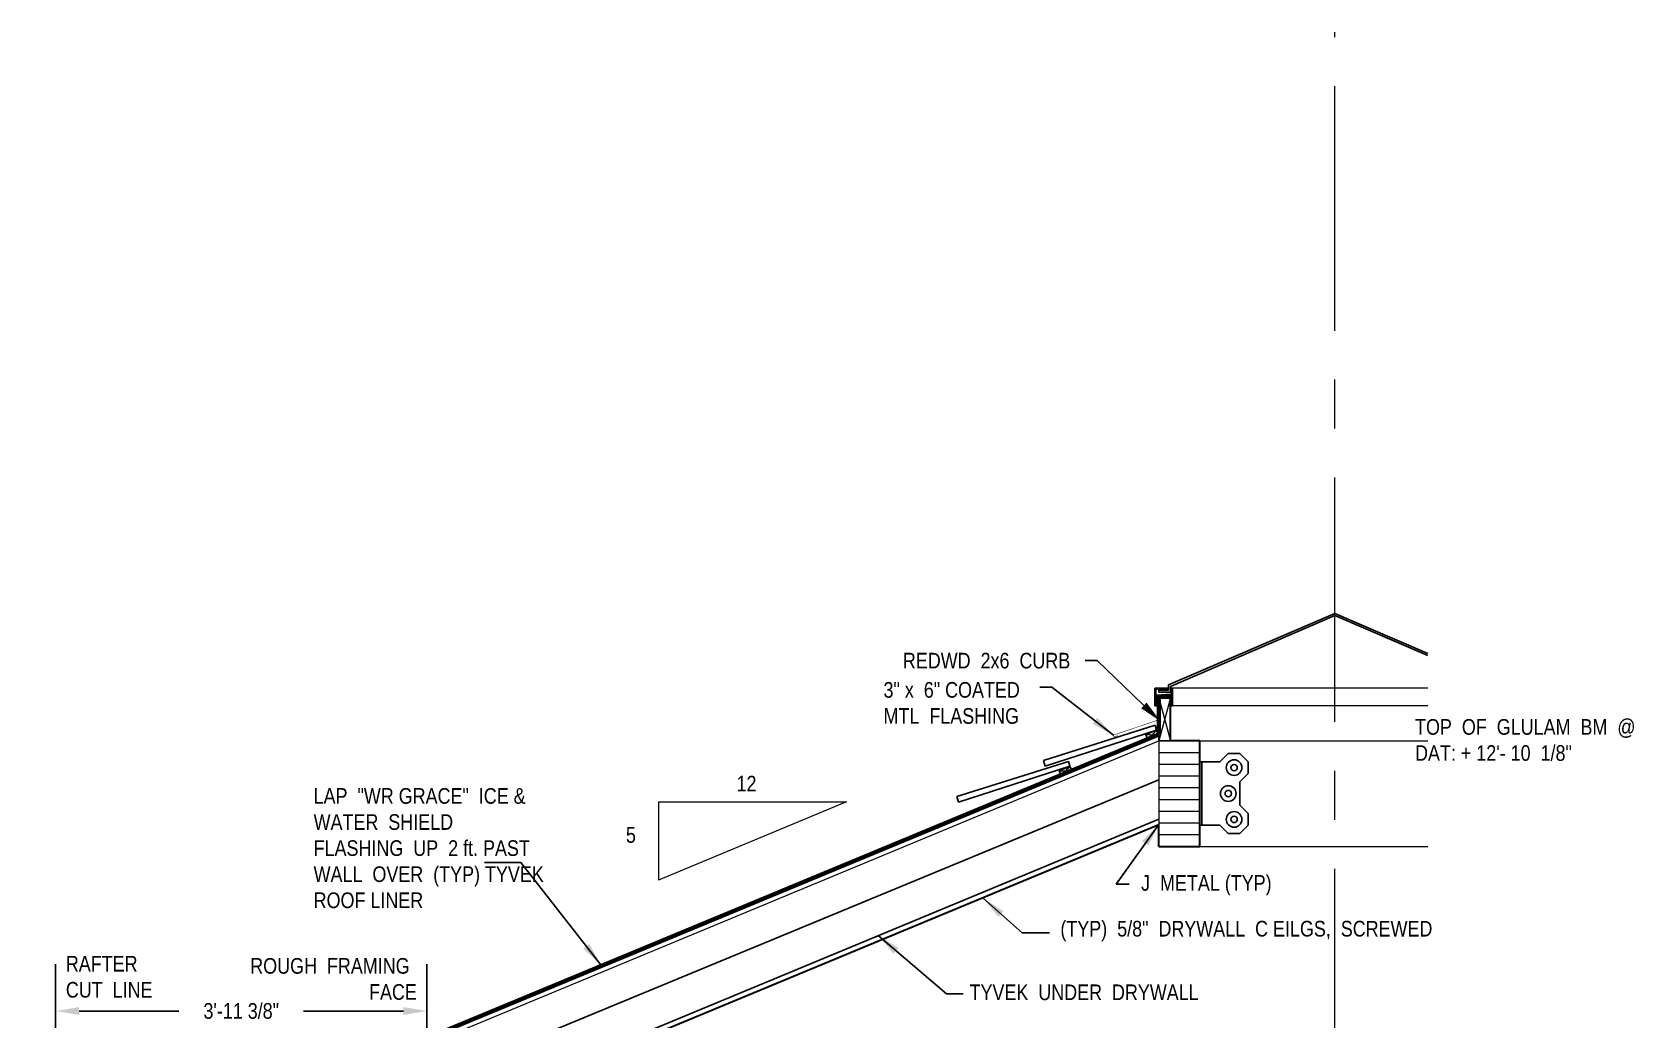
# Model space of a CAD drawing. Extents: x 1662 to 3024, y -14186 to -10515.
# Drawn here: x 2750 to 2954.7, y -13899.1 to -13772.8 of the extents above; entities that cross this region are included whole.
import ezdxf

# ---------------------------------------------------------------- set-up
doc = ezdxf.new("R2010")
doc.units = 0
doc.header["$LTSCALE"] = 50
doc.header["$MEASUREMENT"] = 0
doc.linetypes.add('CENTER', pattern=[2, 1.25, -0.25, 0.25, -0.25])
doc.layers.get('0').update_dxf_attribs({"linetype": 'CONTINUOUS'})
for name, color, linetype in [('ALTERNATE_TRUSS', 6, 'CONTINUOUS'), ('CONCRETE', 7, 'CONTINUOUS'), ('INSULATION', 30, 'CONTINUOUS'), ('METAL_ROOFING', 7, 'CONTINUOUS'), ('ROOF_FRAMING', 7, 'CONTINUOUS'), ('SKYLITE', 4, 'CONTINUOUS'), ('TEXT', 250, 'CONTINUOUS'), ('WALL_FRAMING', 2, 'CONTINUOUS')]:
    doc.layers.add(name, color=color, linetype=linetype)
doc.layers.get('0').off()
doc.styles.add('ARCHENT', font='technical.ttf', dxfattribs={"height": 2})
doc.linetypes.add('BATTING', pattern='A,0.0001,-0.1,[134,ltypeshp.shx,S=0.1,R=0,X=-0.1,Y=0],-0.2,[134,ltypeshp.shx,S=0.1,R=180,X=0.1,Y=0],-0.1', length=0.4001)
doc.dimstyles.new('ARCHENTLTD', dxfattribs={"dimtxt": 2, "dimasz": 3, "dimexe": 6, "dimexo": 3, "dimgap": 2, "dimtad": 0, "dimdec": 3, "dimzin": 1, "dimdsep": 46, "dimlunit": 4, "dimtxsty": 'ARCHENT', "dimcen": 2, "dimadec": 0, "dimazin": 0, "dimtfac": 1, "dimtdec": 3, "dimtofl": 0, "dimtmove": 0, "dimatfit": 3, "dimfxl": 1, "dimfrac": 2, "dimtolj": 1, "dimtzin": 0, "dimarcsym": 0})

# ---------------------------------------------------------------- blocks, each defined once
blk = doc.blocks.new('187ORNBKTLARGE')
for p, q in [((14.47, 9.81), (15.53, 10.88)), ((15.53, 10.88), (17.03, 10.88)), ((17.03, 10.88), (18.09, 9.81)), ((11.91, 9.81), (11.91, 1.69)), ((14.47, 9.81), (11.91, 9.81)), ((12.16, 9.81), (12.16, 1.69)), ((18.09, 8.31), (17.03, 7.25)), ((18.09, 9.81), (18.09, 8.31)), ((17.03, 4.25), (17.03, 7.25)), ((18.09, 3.19), (17.03, 4.25)), ((18.09, 1.69), (18.09, 3.19)), ((14.47, 1.69), (11.91, 1.69)), ((14.47, 1.69), (15.53, 0.63)), ((15.53, 0.63), (17.03, 0.63)), ((17.03, 0.63), (18.09, 1.69))]:
    blk.add_line(p, q)
for centre, radius in [((16.28, 9.06), 1), ((16.28, 9.06), 0.406), ((15.53, 5.75), 1), ((15.53, 5.75), 0.406), ((16.28, 2.44), 1), ((16.28, 2.44), 0.406)]:
    blk.add_circle(centre, radius)
blk = doc.blocks.new('*D179')
at = {"layer": 'CONCRETE', "color": 0, "lineweight": -2, "ltscale": 0.25}
for p, q in [((2753.01, -13921.45), (2753.01, -13891.97)), ((2800.44, -13921.45), (2800.44, -13891.97)), ((2756.01, -13897.97), (2768.77, -13897.97)), ((2797.44, -13897.97), (2784.68, -13897.97))]:
    blk.add_line(p, q, dxfattribs=at)
at = {"layer": 'CONCRETE', "color": 0, "lineweight": 9, "ltscale": 0.25}
for points in [[(2756.01, -13897.47), (2756.01, -13898.47), (2753.01, -13897.97)], [(2797.44, -13897.47), (2797.44, -13898.47), (2800.44, -13897.97)]]:
    blk.add_solid(points, dxfattribs=at)
at = {"layer": 'CONCRETE', "color": 0, "lineweight": 9, "ltscale": 0.25, "insert": (2776.72, -13897.97), "char_height": 2, "attachment_point": 5, "style": 'ARCHENT'}
blk.add_mtext('\\A1;3\'-11 3/8"', dxfattribs=at)

msp = doc.modelspace()

# ---------------------------------------------------------------- linework, layer by layer
at = {"layer": 'ALTERNATE_TRUSS', "color": 7, "linetype": 'Continuous', "ltscale": 0.25}
msp.add_line((2893.9567, -13863.4282), (2895.4567, -13863.4282), dxfattribs=at)
at = {"layer": 'CONCRETE', "color": 7, "linetype": 'Continuous', "lineweight": 30, "ltscale": 0.125}
for p, q in [((2895.4567, -13857.9282), (2893.9567, -13857.9282)), ((2895.4567, -13863.4282), (2895.4567, -13857.9282)), ((2899.2067, -13863.4282), (2895.4567, -13863.4282)), ((2899.2067, -13874.9889), (2899.2067, -13863.4282)), ((2806.6925, -13910.3521), (2893.9567, -13874.1183)), ((2893.9567, -13876.9282), (2893.9567, -13874.1165)), ((2899.2067, -13876.9282), (2899.2067, -13874.9889)), ((2893.9567, -13876.9282), (2899.2067, -13876.9282))]:
    msp.add_line(p, q, dxfattribs=at)
at = {"layer": 'CONCRETE', "color": 3, "lineweight": 9, "ltscale": 0.25}
for p, q in [((2830.0368, -13871.2321), (2830.0368, -13881.2321)), ((2830.0368, -13871.2321), (2854.0368, -13871.2321)), ((2854.0368, -13871.2321), (2830.0368, -13881.2321))]:
    msp.add_line(p, q, dxfattribs=at)
at = {"layer": 'INSULATION', "linetype": 'BATTING', "ltscale": 0.225}
msp.add_line((2893.9567, -13868.4206), (2802.8918, -13906.092), dxfattribs=at)
at = {"layer": 'METAL_ROOFING', "linetype": 'Continuous', "ltscale": 0.125}
for p, q in [((2879.2058, -13865.9429), (2893.4743, -13861.442)), ((2879.4314, -13866.6582), (2893.6689, -13862.0589)), ((2868.1318, -13870.5653), (2882.4003, -13866.0644)), ((2879.2058, -13865.9429), (2879.4314, -13866.6582)), ((2868.3574, -13871.2806), (2882.5949, -13866.6814)), ((2868.1318, -13870.5653), (2868.3574, -13871.2806))]:
    msp.add_line(p, q, dxfattribs=at)
at = {"layer": 'METAL_ROOFING'}
for p, q in [((2893.6689, -13862.0589), (2893.4743, -13861.442)), ((2882.5949, -13866.6814), (2882.4003, -13866.0644))]:
    msp.add_line(p, q, dxfattribs=at)
at = {"layer": 'METAL_ROOFING', "linetype": 'Continuous', "ltscale": 0.125, "const_width": 0.0625}
for points in [[(2893.8024, -13857.8091), (2893.8024, -13860.8007)], [(2893.8024, -13858.011), (2893.8024, -13860.8007)], [(2893.8042, -13860.8001), (2888.146, -13862.7129), (2888.2341, -13862.9459)]]:
    msp.add_lwpolyline(points, dxfattribs=at)
at = {"layer": 'METAL_ROOFING', "linetype": 'Continuous', "lineweight": 9, "ltscale": 0.5, "const_width": 0.0625}
msp.add_lwpolyline([(2888.2341, -13862.9459), (2888.6996, -13862.7634)], dxfattribs=at)
at = {"layer": 'ROOF_FRAMING', "color": 1, "linetype": 'CENTER', "lineweight": 9, "ltscale": 0.5}
msp.add_line((2916.4567, -13961.0253), (2916.4567, -13772.8488), dxfattribs=at)
at = {"layer": 'ROOF_FRAMING', "linetype": 'Continuous', "lineweight": 70, "ltscale": 1.5}
for p, q in [((2893.9567, -13862.6162), (2893.9527, -13857.8032)), ((2893.9527, -13857.8032), (2895.4567, -13857.8032)), ((2761.149, -13917.757), (2893.9567, -13862.6162))]:
    msp.add_line(p, q, dxfattribs=at)
at = {"layer": 'ROOF_FRAMING', "linetype": 'Continuous', "lineweight": 9, "ltscale": 1.5}
for p, q in [((2895.4567, -13857.9282), (2893.9567, -13863.4282)), ((2893.9567, -13857.9282), (2895.4567, -13863.4282))]:
    msp.add_line(p, q, dxfattribs=at)
at = {"layer": 'ROOF_FRAMING', "linetype": 'Continuous', "ltscale": 0.25}
for p, q in [((2893.9567, -13857.9282), (2893.9567, -13863.4282)), ((2895.4567, -13857.9282), (2895.4567, -13863.4282))]:
    msp.add_line(p, q, dxfattribs=at)
at = {"layer": 'ROOF_FRAMING', "color": 7, "linetype": 'Continuous', "ltscale": 0.25}
msp.add_line((2893.9567, -13857.9282), (2895.4567, -13857.9282), dxfattribs=at)
at = {"layer": 'ROOF_FRAMING', "linetype": 'Continuous', "ltscale": 0.125}
for p, q in [((2893.6689, -13862.0589), (2892.2837, -13862.6345)), ((2893.6689, -13862.0589), (2892.5702, -13863.3277)), ((2893.9567, -13862.7515), (2893.6689, -13862.0589)), ((2892.2837, -13862.6345), (2893.9567, -13862.7515)), ((2892.5648, -13863.311), (2892.2837, -13862.6345)), ((2882.5949, -13866.6814), (2881.2098, -13867.257)), ((2881.2098, -13867.257), (2882.8827, -13867.3739)), ((2881.4909, -13867.9334), (2881.2098, -13867.257)), ((2882.5949, -13866.6814), (2881.4962, -13867.9501)), ((2882.8827, -13867.3739), (2882.5949, -13866.6814))]:
    msp.add_line(p, q, dxfattribs=at)
at = {"layer": 'ROOF_FRAMING', "linetype": 'Continuous', "ltscale": 1.5}
for p, q in [((2749.9937, -13922.5239), (2893.9567, -13862.7515)), ((2805.9399, -13909.9878), (2893.9567, -13873.4438))]:
    msp.add_line(p, q, dxfattribs=at)
at = {"layer": 'ROOF_FRAMING', "color": 7, "linetype": 'Continuous', "lineweight": 20, "ltscale": 1.5}
msp.add_line((2750.2335, -13923.1011), (2893.9567, -13863.4282), dxfattribs=at)
at = {"layer": 'ROOF_FRAMING', "linetype": 'Continuous', "lineweight": 20, "ltscale": 1.5}
msp.add_line((2893.9567, -13863.4282), (2893.9567, -13876.9282), dxfattribs=at)
at = {"layer": 'ROOF_FRAMING', "linetype": 'Continuous', "lineweight": 20, "ltscale": 0.5}
for q in [(2893.9567, -13863.4282), (2899.2067, -13876.9282)]:
    msp.add_line((2899.2067, -13863.4282), q, dxfattribs=at)
at = {"layer": 'ROOF_FRAMING', "linetype": 'Continuous', "lineweight": 9, "ltscale": 0.5}
msp.add_line((2899.2067, -13863.4282), (2928.3317, -13863.4282), dxfattribs=at)
at = {"layer": 'ROOF_FRAMING', "linetype": 'Continuous', "lineweight": 9, "ltscale": 0.25}
for p, q in [((2893.9567, -13864.9151), (2899.2067, -13864.9151)), ((2893.9567, -13866.4151), (2899.2067, -13866.4151)), ((2893.9567, -13867.9151), (2899.2067, -13867.9151)), ((2893.9567, -13869.4151), (2899.2067, -13869.4151)), ((2893.9567, -13870.9151), (2899.2067, -13870.9151)), ((2893.9567, -13872.4151), (2899.2067, -13872.4151)), ((2893.9567, -13873.9151), (2899.2067, -13873.9151)), ((2893.9567, -13875.4151), (2899.2067, -13875.4151)), ((2893.9567, -13876.9151), (2899.2067, -13876.9151))]:
    msp.add_line(p, q, dxfattribs=at)
at = {"layer": 'ROOF_FRAMING', "color": 5, "linetype": 'Continuous', "ltscale": 0.125}
msp.add_line((2899.2067, -13866.1176), (2899.2067, -13874.2389), dxfattribs=at)
at = {"layer": 'ROOF_FRAMING', "linetype": 'Continuous', "lineweight": 9, "ltscale": 0.125}
msp.add_line((2899.2067, -13876.9282), (2928.3317, -13876.9282), dxfattribs=at)
at = {"layer": 'SKYLITE', "color": 7, "linetype": 'Continuous', "ltscale": 0.14}
for p, q in [((2895.1815, -13856.294), (2916.4567, -13847.1548)), ((2895.4315, -13856.4792), (2916.4567, -13847.4389)), ((2928.3317, -13852.2559), (2916.4567, -13847.1548)), ((2928.3317, -13852.5394), (2916.4567, -13847.4335)), ((2895.0565, -13856.7094), (2893.4567, -13856.7094)), ((2895.1815, -13856.9686), (2893.9567, -13856.9686)), ((2895.4315, -13857.2186), (2893.9567, -13857.2186)), ((2893.7067, -13858.9595), (2893.4567, -13858.9595))]:
    msp.add_line(p, q, dxfattribs=at)
at = {"layer": 'SKYLITE', "color": 7, "linetype": 'Continuous'}
for p, q in [((2893.4567, -13858.9595), (2893.4567, -13856.7094)), ((2893.5817, -13858.9595), (2893.5817, -13856.8344)), ((2893.7067, -13858.9595), (2893.7067, -13857.7094)), ((2893.9567, -13857.2186), (2893.9567, -13856.9686))]:
    msp.add_line(p, q, dxfattribs=at)
at = {"layer": 'SKYLITE', "color": 7, "linetype": 'Continuous', "ltscale": 0.25}
for p, q in [((2895.0565, -13856.7094), (2893.4567, -13856.7094)), ((2895.0565, -13856.8344), (2893.5817, -13856.8344)), ((2895.5817, -13857.4592), (2893.5817, -13857.5925)), ((2895.5817, -13857.5844), (2893.7067, -13857.7094)), ((2895.0565, -13856.7094), (2895.0565, -13856.8344)), ((2895.1815, -13856.294), (2895.1815, -13856.9686)), ((2895.4315, -13856.4792), (2895.4315, -13857.2186)), ((2895.7067, -13856.7094), (2895.5817, -13856.7094)), ((2895.5817, -13856.7094), (2895.5817, -13857.4592)), ((2895.5817, -13857.5844), (2895.5817, -13858.9595)), ((2895.7067, -13856.7094), (2895.7067, -13858.9595)), ((2893.4567, -13858.9595), (2893.7067, -13858.9595)), ((2895.5817, -13858.9595), (2895.7108, -13858.9595))]:
    msp.add_line(p, q, dxfattribs=at)
at = {"layer": 'SKYLITE', "color": 7, "linetype": 'Continuous', "lineweight": 9, "ltscale": 0.14}
for p, q in [((2928.3317, -13856.7094), (2895.7067, -13856.7094)), ((2928.3317, -13858.9595), (2895.7067, -13858.9595))]:
    msp.add_line(p, q, dxfattribs=at)

# ---------------------------------------------------------------- block references
at = {"layer": 'ROOF_FRAMING', "color": 7, "linetype": 'Continuous', "lineweight": 9, "ltscale": 0.125}
msp.add_blockref('187ORNBKTLARGE', (2887.2976, -13875.9201), dxfattribs=at)

# ---------------------------------------------------------------- texts
at = {"layer": 'TEXT', "color": 7, "linetype": 'Continuous', "lineweight": 9, "ltscale": 0.125, "char_height": 2, "attachment_point": 1, "style": 'ARCHENT'}
for s, insert in [('3" x  6" COATED  \\PMTL  FLASHING', (2858.7849, -13855.9242)), ('J  METAL (TYP)', (2891.6923, -13880.5978)), ('(TYP)  5/8"  DRYWALL  C EILGS,  SCREWED', (2881.3822, -13886.4459)), ('\\PTYVEK  UNDER  DRYWALL', (2869.7741, -13891.2412))]:
    msp.add_mtext(s, dxfattribs=dict(at, insert=insert))
at = {"layer": 'TEXT', "color": 3, "linetype": 'Continuous', "lineweight": 9, "ltscale": 0.125, "char_height": 2, "attachment_point": 1, "style": 'ARCHENT'}
for s, insert in [('TOP  OF  GLULAM  BM  @ \\PDAT: + 12\'- 10  1/8" ', (2926.6916, -13860.6594)), ('RAFTER\\PCUT  LINE', (2754.3138, -13890.9197)), ('\\pi-21.498;ROUGH  FRAMING\\P\\pi-6.3185;FACE', (2799.3706, -13891.1991))]:
    msp.add_mtext(s, dxfattribs=dict(at, insert=insert))
at = {"layer": 'TEXT', "color": 7, "linetype": 'Continuous', "lineweight": 9, "ltscale": 0.125, "char_height": 2, "attachment_point": 1, "style": 'ARCHENT'}
for s, insert, width in [('12', (2840.001, -13867.9039), 4.165061), ('LAP  "WR GRACE"  ICE &\\PWATER  SHIELD\\PFLASHING  UP  2 ft. PAST   WALL  OVER  (TYP) TYVEK ROOF LINER', (2785.972, -13869.4788), 30.4375), ('5', (2825.8717, -13874.4661), 4.165061)]:
    msp.add_mtext(s, dxfattribs=dict(at, insert=insert, width=width))
at = {"layer": 'WALL_FRAMING', "color": 7, "linetype": 'Continuous', "lineweight": 9, "ltscale": 0.125, "insert": (2861.2592, -13852.1869), "char_height": 2, "attachment_point": 1, "style": 'ARCHENT'}
msp.add_mtext('REDWD  2x6  CURB', dxfattribs=at)

# ---------------------------------------------------------------- dimensions: what is measured, and where the dimension line sits
at = {"layer": 'CONCRETE', "color": 3, "lineweight": 9, "ltscale": 0.25}
dim = msp.add_linear_dim(base=(2800.4423, -13897.9719), p1=(2753.0052, -13921.9503), p2=(2800.4423, -13921.9503), dimstyle='ARCHENTLTD', override={"dimexo": 0.5}, dxfattribs=at)
dim.commit()
dim.dimension.update_dxf_attribs({"geometry": '*D179', "text_midpoint": (2776.7238, -13897.9719)})

# ---------------------------------------------------------------- leaders
at = {"layer": 'TEXT', "color": 7, "linetype": 'Continuous', "lineweight": 9, "ltscale": 0.125}
for points in [[(2893.9567, -13874.1195), (2888.496, -13881.7619), (2890.149, -13881.7619)], [(2822.6609, -13892.0558), (2812.4514, -13878.9969), (2807.812, -13878.9969)], [(2871.5392, -13883.5789), (2876.4852, -13887.9863), (2879.9704, -13887.9774)], [(2858.0914, -13888.3174), (2866.8205, -13895.7755), (2868.9502, -13895.7755)]]:
    msp.add_leader(points, dimstyle='ARCHENTLTD', override={"dimgap": 2, "dimtad": 0}, dxfattribs=at)
at = {"layer": 'WALL_FRAMING', "color": 7, "linetype": 'Continuous', "lineweight": 9, "ltscale": 0.125}
for points in [[(2894.2152, -13860.9909), (2886.094, -13853.19), (2884.5647, -13853.19)], [(2888.146, -13862.7129), (2880.2832, -13856.5645), (2878.7539, -13856.5645)]]:
    msp.add_leader(points, dimstyle='ARCHENTLTD', override={"dimgap": 2, "dimtad": 0}, dxfattribs=at)

doc.saveas('drawing.dxf')
